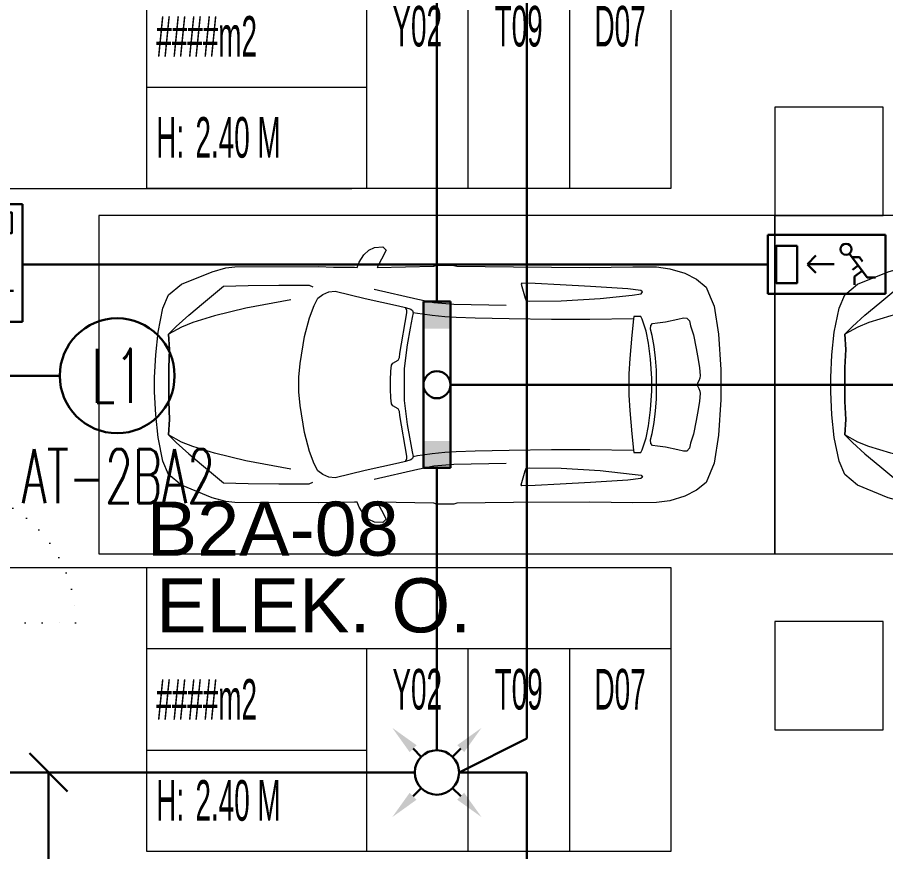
# Model space of a CAD drawing. Header units: metres. Extents: x -13316 to 152404, y -3899 to 30226.
# Drawn here: x 37600 to 38242, y 2250 to 2866 of the extents above; entities that cross this region are included whole.
import ezdxf
from ezdxf.enums import TextEntityAlignment as Align

# ---------------------------------------------------------------- set-up
doc = ezdxf.new("R2010")
doc.units = ezdxf.units.M
doc.header["$LTSCALE"] = 100
doc.header["$MEASUREMENT"] = 0
doc.linetypes.add('DOT2', pattern=[0.125, 0, -0.125])
doc.linetypes.add('HIDDEN', pattern=[0.375, 0.25, -0.125])
doc.layers.get('0').update_dxf_attribs({"color": 9, "lineweight": 9})
for name, color, linetype, lineweight in [('01', 9, 'Continuous', 9), ('04', 9, 'Continuous', 9), ('06B', 9, 'Continuous', 9), ('06D', 9, 'Continuous', 9), ('10', 9, 'Continuous', 9), ('20', 9, 'DOT2', 9), ('21_mahal200', 9, 'Continuous', 9), ('E-1x36 W SIVAÜSTÜ FLUORESAN ARMATÜR (ETANŞ)', 7, 'Continuous', 30), ('E-1x8 W ACİL ÇIKIŞ ARMATÜRÜ (TİP1)', 7, 'Continuous', 30), ('E-1x8 W ACİL ÇIKIŞ ARMATÜRÜ (TİP2)', 7, 'Continuous', 30), ('E-KABLO', 7, 'Continuous', 30), ('E-LINYE', 7, 'Continuous', 30), ('E-TAVAN TİPİ 360° VARLIK SENSÖRÜ (ALGILAMA ÇAPI 10 14 m)', 7, 'Continuous', 30)]:
    doc.layers.add(name, color=color, linetype=linetype, lineweight=lineweight)
doc.styles.add('Arial', font='arial.ttf', dxfattribs={"height": 2.5})
doc.styles.add('E-YAZI', font='txttw.shx')
doc.styles.add('MuuM_TEXT-STANDART', font='ARIALN.TTF')
doc.dimstyles.new('MuuM_DIM200', dxfattribs={"dimscale": 20, "dimtxt": 2, "dimasz": 1, "dimexe": 1, "dimexo": 1, "dimgap": 1, "dimtad": 1, "dimdec": 1, "dimrnd": 0.5, "dimdsep": 46, "dimtxsty": 'MuuM_TEXT-STANDART', "dimblk": 'ARCHTICK', "dimcen": 0, "dimdle": 0.15, "dimclrd": 256, "dimclre": 256, "dimclrt": 256, "dimadec": 0, "dimazin": 0, "dimtfac": 5, "dimtdec": 1, "dimtix": 1, "dimtmove": 2, "dimatfit": 3, "dimldrblk": 'DOT', "dimfxl": 3, "dimfxlon": 1, "dimtolj": 1, "dimlwd": -1, "dimlwe": -1, "dimarcsym": 0})

# ---------------------------------------------------------------- blocks, each defined once
blk = doc.blocks.new('100_TAVAN TİPİ 360° VARLIK SENSÖRÜ (ALGILAMA ÇAPI 10 14 m)')
at = {"layer": 'E-TAVAN TİPİ 360° VARLIK SENSÖRÜ (ALGILAMA ÇAPI 10 14 m)', "color": 3}
for p, q in [((-1.099, 1.099), (-0.726, 0.726)), ((1.099, 1.099), (0.726, 0.726)), ((-1.099, -1.099), (-0.726, -0.726)), ((1.099, -1.099), (0.726, -0.726))]:
    blk.add_line(p, q, dxfattribs=at)
at = {"layer": 'E-TAVAN TİPİ 360° VARLIK SENSÖRÜ (ALGILAMA ÇAPI 10 14 m)', "color": 4}
blk.add_circle((0, 0), 1.026, dxfattribs=at)
at = {"layer": 'E-TAVAN TİPİ 360° VARLIK SENSÖRÜ (ALGILAMA ÇAPI 10 14 m)', "color": 3}
for points in [[(-1.26, 0.939), (-0.939, 1.259), (-2.061, 2.061)], [(1.26, 0.939), (0.939, 1.259), (2.061, 2.061)], [(-1.26, -0.939), (-0.939, -1.259), (-2.061, -2.061)], [(1.26, -0.939), (0.939, -1.259), (2.061, -2.061)]]:
    blk.add_solid(points, dxfattribs=at)
blk = doc.blocks.new('100_1x8 W ACİL ÇIKIŞ ARMATÜRÜ (TİP2)')
at = {"layer": 'E-1x8 W ACİL ÇIKIŞ ARMATÜRÜ (TİP2)', "color": 4}
for p, q in [((-3.4, 0), (-3.4, 3.4)), ((-3.4, 3.4), (3.4, 3.4)), ((3.4, 3.4), (3.4, 0)), ((3.4, 0), (-3.4, 0))]:
    blk.add_line(p, q, dxfattribs=at)
at = {"layer": 'E-1x8 W ACİL ÇIKIŞ ARMATÜRÜ (TİP2)', "color": 1}
for p, q in [((-1.305, 2.317), (-2.331, 0.937)), ((-1.882, 2.125), (-2.072, 1.87)), ((-1.448, 2.125), (-1.882, 2.125)), ((-0.16, 1.989), (0.335, 2.471)), ((0.34, 2.476), (0.34, 0.934)), ((0.34, 2.476), (0.84, 1.989)), ((-1.484, 1.378), (-1.818, 1.627)), ((-1.608, 1.01), (-2.039, 1.33)), ((-1.608, 1.01), (-1.608, 0.516)), ((-2.821, 0.937), (-2.331, 0.937))]:
    blk.add_line(p, q, dxfattribs=at)
blk.add_lwpolyline([(1.715, 2.777), (2.92, 2.777), (2.92, 0.623), (1.715, 0.623)], close=True, dxfattribs=at)
blk.add_circle((-1.115, 2.574), 0.32, dxfattribs=at)
blk = doc.blocks.new('100_1x8 W ACİL ÇIKIŞ ARMATÜRÜ (TİP1)')
at = {"layer": 'E-1x8 W ACİL ÇIKIŞ ARMATÜRÜ (TİP1)', "color": 4}
for p, q in [((-3.4, 3.4), (3.4, 3.4)), ((-3.4, 0), (-3.4, 3.4)), ((3.4, 3.4), (3.4, 0)), ((3.4, 0), (-3.4, 0))]:
    blk.add_line(p, q, dxfattribs=at)
at = {"layer": 'E-1x8 W ACİL ÇIKIŞ ARMATÜRÜ (TİP1)', "color": 1}
for p, q in [((-1.305, 2.317), (-2.331, 0.937)), ((-1.882, 2.125), (-2.072, 1.87)), ((-1.448, 2.125), (-1.882, 2.125)), ((1.112, 1.705), (0.624, 2.205)), ((-1.484, 1.378), (-1.818, 1.627)), ((1.112, 1.705), (-0.431, 1.705)), ((0.624, 1.205), (1.107, 1.7)), ((-1.608, 1.01), (-2.039, 1.33)), ((-1.608, 1.01), (-1.608, 0.516)), ((-2.821, 0.937), (-2.331, 0.937))]:
    blk.add_line(p, q, dxfattribs=at)
blk.add_lwpolyline([(1.715, 2.777), (2.92, 2.777), (2.92, 0.623), (1.715, 0.623)], close=True, dxfattribs=at)
blk.add_circle((-1.115, 2.574), 0.32, dxfattribs=at)
blk = doc.blocks.new('100_1x36 W SIVAÜSTÜ FLUORESAN ARMATÜR (ETANŞ)')
at = {"layer": 'E-1x36 W SIVAÜSTÜ FLUORESAN ARMATÜR (ETANŞ)', "color": 4}
for p, q in [((-6.15, 1), (-6.15, -1)), ((6.15, 1), (-6.15, 1)), ((6.15, 1), (6.15, -1)), ((6.15, -1), (-6.15, -1))]:
    blk.add_line(p, q, dxfattribs=at)
at = {"layer": 'E-1x36 W SIVAÜSTÜ FLUORESAN ARMATÜR (ETANŞ)'}
blk.add_line((6.146, -1), (6.15, -0.996), dxfattribs=at)
at = {"layer": 'E-1x36 W SIVAÜSTÜ FLUORESAN ARMATÜR (ETANŞ)', "color": 4}
blk.add_circle((0, 0), 1, dxfattribs=at)
for points in [[(-6.15, 1), (-4.15, 1), (-6.15, -1), (-4.15, -1)], [(6.15, 1), (4.15, 1), (6.15, -1), (4.15, -1)]]:
    blk.add_solid(points, dxfattribs=at)
blk = doc.blocks.new('p-kolon_80x80')
blk.add_lwpolyline([(-40, -40), (40, -40), (40, 40), (-40, 40)], close=True)
blk = doc.blocks.new('2.Bod.Ara.Sitatik Elk.')
at = {"layer": '01'}
for p in [(9880, -6190), (9880, -6570)]:
    blk.add_blockref('p-kolon_80x80', p, dxfattribs=at)
blk = doc.blocks.new('gr-p-barel kilitli kapı kolu')
at = {"flags": 128}
for points in [[(-0.9, 0.8), (-0.9, 4.9), (-11.7, 4.9), (-11.7, 6.7), (0.9, 6.7), (0.9, 0.8)], [(-0.8, 5), (0.8, 6.6)]]:
    blk.add_lwpolyline(points, dxfattribs=at)
blk.add_lwpolyline([(-2.75, 0), (-2.75, 0.7), (2.75, 0.7), (2.75, 0)])
blk.add_lwpolyline([(-1.3, 0.7), (1.3, 0.7), (1.3, 0.8), (-1.3, 0.8)], close=True)
blk = doc.blocks.new('prf-scr2')
at = {"linetype": 'DOT2', "ltscale": 10}
blk.add_line((0, 0.19), (0, -1.06), dxfattribs=at)
for p, q in [((0.09, -0.24), (-0.09, -0.2)), ((-0.09, -0.24), (0.09, -0.28)), ((0.09, -0.32), (-0.09, -0.28)), ((-0.09, -0.32), (0.09, -0.36)), ((0.09, -0.4), (-0.09, -0.36)), ((-0.09, -0.4), (0.09, -0.44)), ((0.09, -0.48), (-0.09, -0.44)), ((-0.09, -0.48), (0.09, -0.52)), ((0.09, -0.56), (-0.09, -0.52)), ((-0.09, -0.56), (0.09, -0.6)), ((0.09, -0.64), (-0.09, -0.6)), ((-0.09, -0.64), (0.09, -0.68)), ((0.09, -0.72), (-0.09, -0.68)), ((-0.09, -0.72), (0.09, -0.76)), ((0.06, -0.84), (-0.08, -0.76)), ((-0.07, -0.8), (0.06, -0.84)), ((0.09, -0.17), (0, -0.15)), ((0, -0.18), (0.09, -0.2))]:
    blk.add_line(p, q)
blk.add_lwpolyline([(0.23, 0), (-0.23, 0), (-0.23, -0.01), (-0.12, -0.14), (0.12, -0.14), (0.23, -0.01), (0.23, 0)], close=True)
for points in [[(0.23, -0.01), (-0.23, -0.01)], [(-0.09, -0.14), (-0.09, -0.2), (-0.12, -0.22), (-0.12, -0.23), (-0.09, -0.24), (-0.09, -0.28), (-0.12, -0.3), (-0.12, -0.31), (-0.09, -0.32), (-0.09, -0.36), (-0.12, -0.38), (-0.12, -0.39), (-0.09, -0.4), (-0.09, -0.44), (-0.12, -0.46), (-0.12, -0.46), (-0.09, -0.48), (-0.09, -0.52), (-0.12, -0.54), (-0.12, -0.54), (-0.09, -0.56), (-0.09, -0.6), (-0.12, -0.62), (-0.12, -0.62), (-0.09, -0.64), (-0.09, -0.68), (-0.12, -0.69), (-0.12, -0.7), (-0.09, -0.72), (-0.09, -0.73), (-0.08, -0.76), (-0.1, -0.77), (-0.1, -0.78), (-0.07, -0.8), (-0.01, -0.94), (0, -0.95), (0.01, -0.94), (0.08, -0.76), (0.09, -0.76), (0.12, -0.74), (0.12, -0.73), (0.09, -0.72), (0.09, -0.68), (0.12, -0.66), (0.12, -0.66), (0.09, -0.64), (0.09, -0.6), (0.12, -0.58), (0.12, -0.58), (0.09, -0.56), (0.09, -0.52), (0.12, -0.5), (0.12, -0.5), (0.09, -0.48), (0.09, -0.44), (0.12, -0.43), (0.12, -0.42), (0.09, -0.4), (0.09, -0.36), (0.12, -0.35), (0.12, -0.34), (0.09, -0.32), (0.09, -0.28), (0.12, -0.27), (0.12, -0.26), (0.09, -0.24), (0.09, -0.2), (0.12, -0.19), (0.12, -0.18), (0.09, -0.17), (0.09, -0.14)]]:
    blk.add_lwpolyline(points)
blk = doc.blocks.new('K-SAC-01')
at = {"layer": '10'}
for points in [[(-4.6, 16.2, -0.414214), (-4.5, 16.3), (-0.1, 16.3, -0.414214), (0, 16.2), (0, 5.9), (0.2, 5.9), (0.2, 16.2, 0.414214), (-0.1, 16.5), (-4.5, 16.5, 0.414214), (-4.8, 16.2), (-4.8, 15.3, 0.414214), (-4.5, 15), (-3.4, 15), (-3.4, 15.2), (-4.5, 15.2, -0.414214), (-4.6, 15.3)], [(104.6, 16.2, 0.414214), (104.5, 16.3), (100.1, 16.3, 0.414214), (100, 16.2), (100, 5.9), (99.8, 5.9), (99.8, 16.2, -0.414214), (100.1, 16.5), (104.5, 16.5, -0.414214), (104.8, 16.2), (104.8, 15.3, -0.414214), (104.5, 15), (103.4, 15), (103.4, 15.2), (104.5, 15.2, 0.414214), (104.6, 15.3)], [(0.2, 10.3, -0.414214), (0.5, 10.6), (1.5, 10.6, -0.414214), (1.8, 10.3), (1.8, 3.9, -0.414214), (1.5, 3.6, -0.414214), (1.2, 3.9), (1.2, 4.8), (0.2, 4.8), (0.2, -1.2, -0.414214), (-0.1, -1.5), (-4.5, -1.5, -0.414214), (-4.8, -1.2), (-4.8, -0.3, -0.414214), (-4.5, 0), (-3.4, 0), (-3.4, -0.2), (-4.5, -0.2, 0.414214), (-4.6, -0.3), (-4.6, -1.2, 0.414214), (-4.5, -1.3), (-0.1, -1.3, 0.414214), (0, -1.2), (0, 5), (1.4, 5), (1.4, 3.9, 0.414214), (1.5, 3.8, 0.414214), (1.6, 3.9), (1.6, 10.3, 0.414214), (1.5, 10.4), (0.5, 10.4, 0.414214), (0.4, 10.3), (0.4, 9.4), (0.2, 9.4)], [(99.8, 10.3, 0.414214), (99.5, 10.6), (98.5, 10.6, 0.414214), (98.2, 10.3), (98.2, 3.9, 0.414214), (98.5, 3.6, 0.414214), (98.8, 3.9), (98.8, 4.8), (99.8, 4.8), (99.8, -1.2, 0.414214), (100.1, -1.5), (104.5, -1.5, 0.414214), (104.8, -1.2), (104.8, -0.3, 0.414214), (104.5, 0), (103.4, 0), (103.4, -0.2), (104.5, -0.2, -0.414214), (104.6, -0.3), (104.6, -1.2, -0.414214), (104.5, -1.3), (100.1, -1.3, -0.414214), (100, -1.2), (100, 5), (98.6, 5), (98.6, 3.9, -0.414214), (98.5, 3.8, -0.414214), (98.4, 3.9), (98.4, 10.3, -0.414214), (98.5, 10.4), (99.5, 10.4, -0.414214), (99.6, 10.3), (99.6, 9.4), (99.8, 9.4)], [(-0.38, -2.01), (1, -1.37), (1, 1.5), (1.2, 1.5), (1.2, -1.5), (-0.27, -2.18, -14.796002)]]:
    blk.add_lwpolyline(points, format="xyb", close=True, dxfattribs=at)
for points in [[(98.8, 0.15), (98.8, 2.15), (99.1, 2.15), (99.1, 3.19), (1.5, 3.19), (1.5, 2.15), (1.8, 2.15), (1.8, 0.15), (1.5, 0.15), (1.5, 1.85), (1.2, 1.85), (1.2, 3.49), (99.4, 3.49), (99.4, 1.85), (99.1, 1.85), (99.1, 0.15)], [(98.8, 2.15), (98.8, 0.15), (99.4, 0.15), (99.4, -1.5), (1.2, -1.5), (1.2, 0.15), (1.8, 0.15), (1.8, 2.15), (2.1, 2.15), (2.1, -0.15), (1.5, -0.15), (1.5, -1.2), (99.1, -1.2), (99.1, -0.15), (98.5, -0.15), (98.5, 2.15), (98.8, 2.15)]]:
    blk.add_lwpolyline(points, dxfattribs=at)
for points in [[(2.1, 3), (8.1, 3), (8.1, -1), (2.1, -1)], [(2.4, 2.7), (7.8, 2.7), (7.8, -0.7), (2.4, -0.7)], [(98.5, 3), (92.5, 3), (92.5, -1), (98.5, -1)], [(98.2, 2.7), (92.8, 2.7), (92.8, -0.7), (98.2, -0.7)]]:
    blk.add_lwpolyline(points, close=True, dxfattribs=at)
blk.add_circle((-0.95, -2.5), 0.55, dxfattribs=at)
at = {"layer": '20', "linetype": 'HIDDEN'}
for points in [[(-0.2, -1.3), (-0.2, 0), (-1.7, 0), (-1.7, -1.3)], [(-0.4, -1.99), (-0.4, -0.2), (-1.5, -0.2), (-1.5, -1.99)]]:
    blk.add_lwpolyline(points, dxfattribs=at)
at = {"layer": '20'}
blk.add_lwpolyline([(-0.95, -2.5), (-0.95, -102.85)], dxfattribs=at)
blk.add_arc((-0.95, -2.5), 100.35, 270, 1.51314, dxfattribs=at)
at = {"layer": '06B'}
blk.add_blockref('gr-p-barel kilitli kapı kolu', (91.4, 3.51), dxfattribs=at)
at = {"layer": '06B', "xscale": -1, "rotation": 180}
blk.add_blockref('gr-p-barel kilitli kapı kolu', (91.4, -1.51), dxfattribs=at)
at = {"layer": '10', "xscale": -1, "rotation": 90}
blk.add_blockref('prf-scr2', (1.5, 1), dxfattribs=at)
at = {"layer": '10', "rotation": 270}
blk.add_blockref('prf-scr2', (99.1, 1.22), dxfattribs=at)
blk = doc.blocks.new('p-araba-10')
for points in [[(-193.79, -2.39), (-193.79, 5.34), (-192.94, 22.22), (-191.13, 38.94), (-187.64, 56.59), (-183.41, 66.36), (-173.88, 74.24), (-151.27, 83.48), (-141.19, 86.3), (-134.48, 87.07), (-72.47, 87.28), (-61.37, 86.96), (-45.81, 86.78), (-43.98, 86.7), (-42.49, 90.54), (-39.06, 95.93), (-35.29, 99.57), (-31.16, 101.53), (-25.09, 101.89), (-22.62, 99.43), (-26.03, 92.76), (-28.43, 88.24), (-29.23, 86.74), (12.68, 87.59), (14.67, 88.36), (27.6, 88.19), (29.71, 87.51), (71.74, 87.11), (127.91, 86.66), (159.96, 87.23), (177.46, 87.11), (187.32, 85.7), (198.36, 82.42), (207.04, 78.02), (214.1, 72.2), (217.09, 65.01), (219.97, 58.06), (223.22, 37.27), (225, 11.23), (225, -11.23), (223.22, -37.27), (219.97, -58.06), (217.09, -65.01), (214.1, -72.2), (207.04, -78.02), (198.36, -82.42), (187.32, -85.7), (177.46, -87.11), (159.96, -87.23), (127.91, -86.66), (71.74, -87.11), (29.71, -87.51), (27.6, -88.19), (14.67, -88.36), (12.68, -87.59), (-29.23, -86.74), (-28.43, -88.24), (-26.03, -92.76), (-22.62, -99.43), (-25.09, -101.89), (-31.16, -101.53), (-35.29, -99.57), (-39.06, -95.93), (-42.49, -90.54), (-43.98, -86.7), (-45.81, -86.78), (-61.37, -86.96), (-72.47, -87.28), (-134.48, -87.07), (-141.19, -86.3), (-151.27, -83.48), (-173.88, -74.24), (-183.41, -66.36), (-187.64, -56.59), (-191.13, -38.94), (-192.94, -22.22), (-193.79, -5.34), (-193.79, 2.39)], [(-92.98, -62.47), (-126.34, -56.34), (-149.46, -50.65), (-165.51, -45.58), (-173.74, -42.31), (-183.45, -36.93), (-182.72, -25.64), (-183.24, -12.44), (-183.24, 0.17), (-183.24, 12.78), (-182.72, 25.97), (-183.45, 37.26), (-177.75, 42.96), (-168.46, 51.51), (-157.59, 60.58), (-142.7, 72.83), (-124.65, 73.25), (-101.95, 73.56), (-79.36, 73.67), (-76.83, 72.4)], [(-8.34, -56.68), (-13.41, -57.91), (-38.07, -63.47), (-60.31, -68.83), (-64.88, -68.26), (-69.33, -66.44), (-72.98, -63.59), (-75.83, -58.34), (-79.14, -49.22), (-82.79, -35.31), (-86.1, -15.35), (-87.01, -5.32), (-87.01, 0.17), (-87.01, 5.65), (-86.1, 15.69), (-82.79, 35.64), (-79.14, 49.55), (-75.83, 58.68), (-72.98, 63.92), (-69.33, 66.77), (-64.88, 68.6), (-60.31, 69.17), (-38.07, 63.81), (-13.41, 58.25), (-8.34, 57.01)], [(66.19, 58.56), (27.52, 59.36), (12.69, 60.61), (0.94, 62.89), (-31.45, 70.42)], [(-92.98, 62.8), (-126.34, 56.68), (-149.46, 50.98), (-165.51, 45.91), (-173.74, 42.64), (-183.45, 37.26), (-182.72, 25.97), (-183.24, 12.78), (-183.24, 0.17), (-183.24, -12.44), (-182.72, -25.64), (-183.45, -36.93), (-177.75, -42.63), (-168.46, -51.17), (-157.59, -60.25), (-142.7, -72.49), (-124.65, -72.91), (-101.95, -73.23), (-79.36, -73.34), (-76.83, -72.07)], [(-2.5, -52.92), (-3.05, -54.58), (-4.31, -55.49), (-8.34, -56.68), (-7.27, -54.46), (-7.16, -52.75), (-12.41, -22.76), (-12.75, -19.8), (-13.66, -17.75), (-17.54, -15.58), (-18.68, -14.21), (-19.14, -9.65), (-19.25, -3.15), (-19.25, 0.17), (-19.25, 3.49), (-19.14, 9.99), (-18.68, 14.55), (-17.54, 15.92), (-13.66, 18.08), (-12.75, 20.13), (-12.41, 23.1), (-7.16, 53.09), (-7.27, 54.8), (-8.34, 57.01), (-4.31, 55.82), (-3.05, 54.91), (-2.5, 53.25)], [(160.36, 48.62), (127.96, 48.28), (99.67, 48.28), (68.42, 48.62), (43.21, 49.19), (29.29, 49.65), (20.85, 50.22), (11.38, 51.13), (4.31, 52.05), (0.66, 52.57), (-2.5, 53.25), (-3.39, 49.78), (-4.88, 41.69), (-6.93, 29.6), (-9.1, 11.92), (-9.1, 2.57), (-9.1, 0.17), (-9.1, -2.24), (-9.1, -11.59), (-6.93, -29.26), (-4.88, -41.35), (-3.39, -49.45), (-2.5, -52.92), (0.66, -52.24), (4.31, -51.71), (11.38, -50.8), (20.85, -49.89), (29.29, -49.32), (43.21, -48.86), (68.42, -48.29), (99.67, -47.95), (127.96, -47.95), (160.36, -48.29)], [(66.19, -58.23), (27.52, -59.03), (12.69, -60.28), (0.94, -62.56), (-31.45, -70.09)]]:
    blk.add_lwpolyline(points)
for points in [[(159.48, 66.3), (166.09, 67.21), (167.12, 68.58), (165.86, 69.61), (156.28, 70.86), (128.68, 72.68), (106.09, 73.82), (87.72, 74.85), (77.74, 75), (77.39, 74.34), (80.31, 64.02), (81.11, 62.08), (83.28, 61.74), (106.89, 61.97), (135.63, 63.79)], [(169.63, -39.28), (171.34, -30.27), (172.94, -18.64), (173.85, -4.39), (173.85, 0.17), (173.85, 4.72), (172.94, 18.98), (171.34, 30.61), (169.63, 39.62), (166.78, 48.4), (165.84, 50.45), (160.59, 50.45), (160.36, 48.62), (159.02, 36.54), (157.54, 19.43), (156.97, 8.14), (156.97, 0.17), (156.97, -7.81), (157.54, -19.1), (159.02, -36.2), (160.36, -48.29), (160.59, -50.11), (165.84, -50.11), (166.78, -48.06)], [(174.06, -36.09), (175.55, -27.88), (176.57, -19.33), (177.37, -10.55), (177.49, -1.42), (177.49, 0.17), (177.49, 1.76), (177.37, 10.88), (176.57, 19.66), (175.55, 28.21), (174.06, 36.42), (173.04, 41.1), (173.15, 43.72), (174.52, 45.2), (178.06, 45.66), (184.1, 46.46), (193.23, 48.4), (197.45, 49.42), (199.84, 49.31), (201.67, 47.14), (202.58, 43.61), (204.75, 36.88), (206.69, 26.73), (208.17, 18.64), (209.08, 12.48), (209.65, 6.89), (209.54, 4.95), (208.63, 3.01), (207.71, 1.19), (207.71, 0.17), (207.71, -0.85), (208.63, -2.68), (208.63, -2.68), (209.54, -4.62), (209.65, -6.56), (209.08, -12.14), (208.17, -18.3), (206.69, -26.4), (204.75, -36.55), (202.58, -43.27), (201.67, -46.81), (199.84, -48.97), (197.45, -49.09), (193.23, -48.06), (184.1, -46.12), (178.06, -45.33), (174.52, -44.87), (173.15, -43.39), (173.04, -40.76)], [(159.48, -65.96), (166.09, -66.88), (167.12, -68.25), (165.86, -69.27), (156.28, -70.53), (128.68, -72.35), (106.09, -73.49), (87.72, -74.52), (77.74, -74.66), (77.39, -74.01), (80.31, -63.68), (81.11, -61.75), (83.28, -61.4), (106.89, -61.63), (135.63, -63.46)]]:
    blk.add_lwpolyline(points, close=True)
blk = doc.blocks.new('p-carpark_std')
at = {"layer": '06D'}
blk.add_lwpolyline([(-500, -125), (0, -125), (0, 125), (-500, 125)], close=True, dxfattribs=at)
at = {"layer": '04'}
blk.add_blockref('p-araba-10', (-265, 0), dxfattribs=at)
blk = doc.blocks.new('_ArchTick')
at = {"color": 0, "linetype": 'ByBlock', "const_width": 0.15}
blk.add_lwpolyline([(-0.5, -0.5), (0.5, 0.5)], dxfattribs=at)
blk = doc.blocks.new('_Dot')
at = {"color": 0, "linetype": 'ByBlock', "lineweight": -2}
blk.add_line((-0.5, 0), (-1, 0), dxfattribs=at)
at = {"color": 0, "linetype": 'ByBlock', "const_width": 0.5}
blk.add_lwpolyline([(-0.25, 0, 1), (0.25, 0, 1)], format="xyb", close=True, dxfattribs=at)
blk = doc.blocks.new('0_roomno2')
blk.add_lwpolyline([(19.375, -10.5), (0, -10.5), (0, 0), (19.375, 0)], close=True)
for points in [[(0, -3), (19.375, -3)], [(8.125, -3), (8.125, -10.5)], [(11.875, -3), (11.875, -10.5)], [(15.625, -3), (15.625, -10.5)], [(0, -6.75), (8.125, -6.75)]]:
    blk.add_lwpolyline(points)
at = {"style": 'MuuM_TEXT-STANDART', "width": 0.6}
blk.add_text('H:', height=1.5, dxfattribs=at).set_placement((0.35, -8.608), align=Align.MIDDLE_LEFT)
at = {"style": 'Arial'}
blk.add_attdef('ODANO', (0, 1.17), '', height=2, dxfattribs=at)
blk.add_attdef('MEKANADI', text='', height=2, dxfattribs=at).set_placement((0.35, -3), align=Align.BOTTOM_LEFT)
at = {"style": 'MuuM_TEXT-STANDART', "width": 0.6}
for tag, p in [('YER01', (10, -4.5)), ('TAVAN01', (13.75, -4.5)), ('DUVAR01', (17.5, -4.5)), ('YER02', (10, -6.75)), ('TAVAN02', (13.75, -6.75)), ('DUVAR02', (17.5, -6.75)), ('YER03', (10, -9)), ('TAVAN03', (13.75, -9)), ('DUVAR03', (17.5, -9))]:
    blk.add_attdef(tag, text='', height=1.5, dxfattribs=at).set_placement(p, align=Align.MIDDLE_CENTER)
for tag, p in [('M2', (0.35, -4.875)), ('TEMIZTAVANYUKSEKLIGI', (1.8, -8.608))]:
    blk.add_attdef(tag, text='', height=1.5, dxfattribs=at).set_placement(p, align=Align.MIDDLE_LEFT)
blk = doc.blocks.new('2.Bod.Ara.Mimari Elk.')
at = {"rotation": 90.00000000000004}
blk.add_blockref('K-SAC-01', (9220, -6530), dxfattribs=at)
at = {"layer": '04'}
for p in [(9840, -6355), (10340, -6355)]:
    blk.add_blockref('p-carpark_std', p, dxfattribs=at)
at = {"layer": '21_mahal200'}
ref = blk.add_blockref('0_roomno2', (9375.46, -6000.04), dxfattribs=dict(at, xscale=20, yscale=20, zscale=20))
ref.add_attrib('ODANO', 'B2A-07', (9375.46, -5991.39), dxfattribs={"layer": '0', "height": 40, "style": 'Arial'})
ref.add_attrib('MEKANADI', 'Y.G.H.', dxfattribs={"layer": '0', "height": 40, "style": 'Arial'}).set_placement((9382.46, -6060.04), align=Align.BOTTOM_LEFT)
ref.add_attrib('M2', '####m2', dxfattribs={"layer": '0', "height": 30, "style": 'MuuM_TEXT-STANDART', "width": 0.6}).set_placement((9382.46, -6097.54), align=Align.MIDDLE_LEFT)
ref.add_attrib('TEMIZTAVANYUKSEKLIGI', '2.40 M', dxfattribs={"layer": '0', "height": 30, "style": 'MuuM_TEXT-STANDART', "width": 0.6}).set_placement((9411.46, -6172.2), align=Align.MIDDLE_LEFT)
ref.add_attrib('YER01', 'Y02', dxfattribs={"layer": '0', "height": 30, "style": 'MuuM_TEXT-STANDART', "width": 0.6}).set_placement((9575.46, -6090.04), align=Align.MIDDLE_CENTER)
ref.add_attrib('TAVAN01', 'T09', dxfattribs={"layer": '0', "height": 30, "style": 'MuuM_TEXT-STANDART', "width": 0.6}).set_placement((9650.46, -6090.04), align=Align.MIDDLE_CENTER)
ref.add_attrib('DUVAR01', 'D07', dxfattribs={"layer": '0', "height": 30, "style": 'MuuM_TEXT-STANDART', "width": 0.6}).set_placement((9725.46, -6090.04), align=Align.MIDDLE_CENTER)
ref = blk.add_blockref('0_roomno2', (9375.46, -6490), dxfattribs=dict(at, xscale=20, yscale=20, zscale=20))
ref.add_attrib('ODANO', 'B2A-08', (9375.46, -6481.36), dxfattribs={"layer": '0', "height": 40, "style": 'Arial'})
ref.add_attrib('MEKANADI', 'ELEK. O.', dxfattribs={"layer": '0', "height": 40, "style": 'Arial'}).set_placement((9382.46, -6550), align=Align.BOTTOM_LEFT)
ref.add_attrib('M2', '####m2', dxfattribs={"layer": '0', "height": 30, "style": 'MuuM_TEXT-STANDART', "width": 0.6}).set_placement((9382.46, -6587.5), align=Align.MIDDLE_LEFT)
ref.add_attrib('TEMIZTAVANYUKSEKLIGI', '2.40 M', dxfattribs={"layer": '0', "height": 30, "style": 'MuuM_TEXT-STANDART', "width": 0.6}).set_placement((9411.46, -6662.16), align=Align.MIDDLE_LEFT)
ref.add_attrib('YER01', 'Y02', dxfattribs={"layer": '0', "height": 30, "style": 'MuuM_TEXT-STANDART', "width": 0.6}).set_placement((9575.46, -6580), align=Align.MIDDLE_CENTER)
ref.add_attrib('TAVAN01', 'T09', dxfattribs={"layer": '0', "height": 30, "style": 'MuuM_TEXT-STANDART', "width": 0.6}).set_placement((9650.46, -6580), align=Align.MIDDLE_CENTER)
ref.add_attrib('DUVAR01', 'D07', dxfattribs={"layer": '0', "height": 30, "style": 'MuuM_TEXT-STANDART', "width": 0.6}).set_placement((9725.46, -6580), align=Align.MIDDLE_CENTER)
for points in [[(9141.95, -6210.04), (9527.18, -6210.04)], [(9194.95, -6490), (9580.17, -6490)]]:
    blk.add_leader(points, dimstyle='MuuM_DIM200', override={"dimasz": 1, "dimfxl": 10}, dxfattribs=at)

msp = doc.modelspace()

# ---------------------------------------------------------------- linework, layer by layer
at = {"layer": 'E-KABLO', "color": 3}
for p, q in [((37976.42, 3257.5), (37976.42, 2333.5)), ((37976.42, 2333.5), (37926.42, 2308.5)), ((37926.42, 2308.5), (37976.42, 2308.5)), ((37976.42, 2308.5), (37976.42, 1450.97))]:
    msp.add_line(p, q, dxfattribs=at)
at = {"layer": 'E-KABLO', "color": 6}
for p, q in [((37910, 2656.5), (37910, 2958.75)), ((37920, 2595), (38400, 2595)), ((37910, 2324.92), (37910, 2533.5)), ((37556.83, 2308.5), (37893.58, 2308.5))]:
    msp.add_line(p, q, dxfattribs=at)
at = {"layer": 'E-KABLO', "color": 4}
msp.add_line((38154.77, 2683.94), (37603.59, 2683.94), dxfattribs=at)
at = {"layer": 'E-LINYE', "color": 7, "linetype": 'Continuous'}
for p, q in [((37631.16, 2601.64), (37581.83, 2601.64)), ((37608.67, 2322.64), (37636.96, 2294.36)), ((37622.81, 2239.51), (37622.81, 2308.5))]:
    msp.add_line(p, q, dxfattribs=at)
msp.add_circle((37673.6, 2601.64), 42.44, dxfattribs=at)

# ---------------------------------------------------------------- block references
at = {"layer": '06D'}
for name in ['2.Bod.Ara.Sitatik Elk.', '2.Bod.Ara.Mimari Elk.']:
    msp.add_blockref(name, (28320, 8950), dxfattribs=at)
at = {"layer": 'E-1x36 W SIVAÜSTÜ FLUORESAN ARMATÜR (ETANŞ)', "xscale": 10, "yscale": 10, "zscale": 10, "rotation": 90}
msp.add_blockref('100_1x36 W SIVAÜSTÜ FLUORESAN ARMATÜR (ETANŞ)', (37910, 2595), dxfattribs=at)
at = {"layer": 'E-1x8 W ACİL ÇIKIŞ ARMATÜRÜ (TİP1)', "xscale": -12.8, "yscale": 12.8, "zscale": 12.8}
msp.add_blockref('100_1x8 W ACİL ÇIKIŞ ARMATÜRÜ (TİP1)', (38198.29, 2662.18), dxfattribs=at)
at = {"layer": 'E-1x8 W ACİL ÇIKIŞ ARMATÜRÜ (TİP2)', "xscale": 12.8, "yscale": 12.8, "zscale": 12.8, "rotation": 90.00000000000004}
msp.add_blockref('100_1x8 W ACİL ÇIKIŞ ARMATÜRÜ (TİP2)', (37603.59, 2685), dxfattribs=at)
at = {"layer": 'E-TAVAN TİPİ 360° VARLIK SENSÖRÜ (ALGILAMA ÇAPI 10 14 m)', "xscale": 16, "yscale": 16, "zscale": 16}
msp.add_blockref('100_TAVAN TİPİ 360° VARLIK SENSÖRÜ (ALGILAMA ÇAPI 10 14 m)', (37910, 2308.5), dxfattribs=at)

# ---------------------------------------------------------------- texts
at = {"layer": 'E-LINYE', "color": 3, "linetype": 'Continuous', "style": 'E-YAZI', "width": 0.6}
for s, p in [('L1', (37673.6, 2601.64)), ('AT-2BA2', (37674.42, 2527.38))]:
    msp.add_text(s, height=40, dxfattribs=at).set_placement(p, align=Align.MIDDLE_CENTER)

doc.saveas('drawing.dxf')
